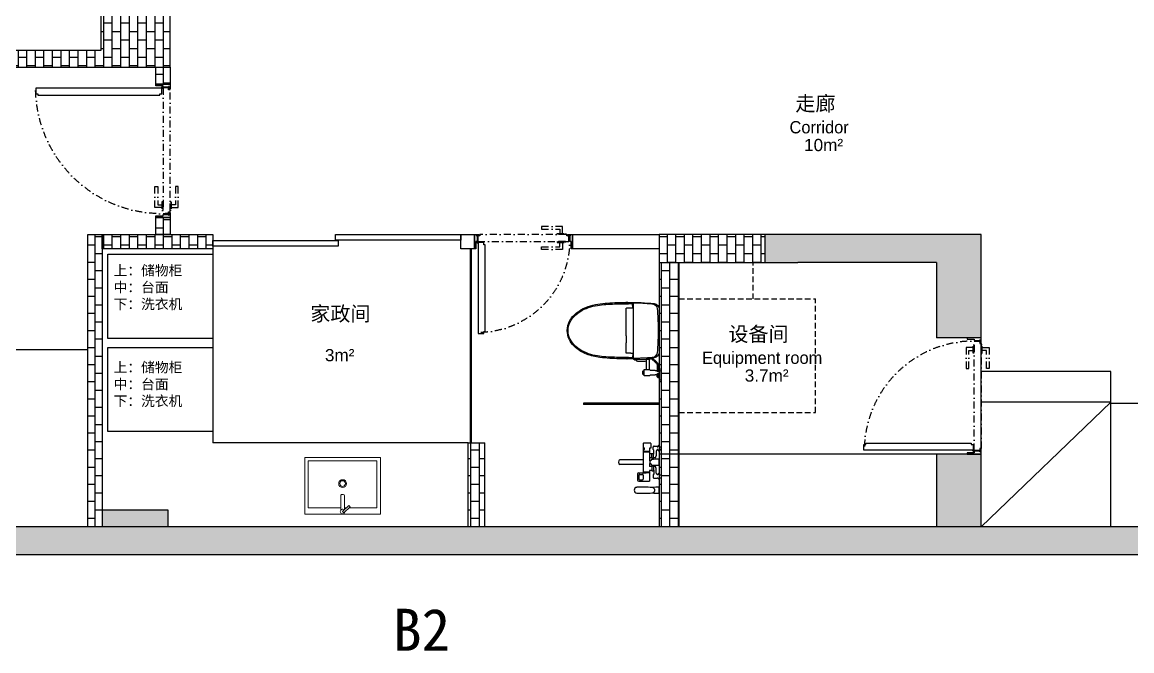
# Model space of a CAD drawing. Header units: millimetres. Extents: x -108767 to 78913, y -380878 to 1470.
# Drawn here: x 12053 to 19974, y -176501 to -172015 of the extents above; entities that cross this region are included whole.
import ezdxf
from ezdxf.enums import TextEntityAlignment as Align

# ---------------------------------------------------------------- set-up
doc = ezdxf.new("R2010")
doc.units = ezdxf.units.MM
doc.header["$LTSCALE"] = 10
doc.linetypes.add('DASHDOT', pattern=[1, 0.5, -0.25, 0, -0.25])
doc.linetypes.add('DASHED', pattern=[0.75, 0.5, -0.25])
for name, color, linetype in [('012到顶家具', 55, 'Continuous'), ('01平-洁具', 137, 'Continuous'), ('021洁具', 146, 'Continuous'), ('3-New Window', 4, 'Continuous'), ('DOOR', 60, 'Continuous'), ('EL-DIM', 50, 'Continuous'), ('FF-TEXT', 50, 'Continuous'), ('NW-01-wall(原有墙体)', 255, 'Continuous'), ('NW-02-厨卫具', 44, 'Continuous'), ('T01-天花', 30, 'Continuous'), ('wipess', 8, 'Continuous')]:
    doc.layers.add(name, color=color, linetype=linetype)
doc.styles.add('ARIAL', font='arial.ttf')
doc.styles.add('CCD-HB', font='hbsmall.shx')
doc.styles.get("Standard").update_dxf_attribs({"font": ''})
doc.styles.add('STO', font='')
doc.styles.get('Standard').set_extended_font_data('SimSun')
doc.styles.get('STO').set_extended_font_data('SimSun')
pattern_1 = [(90, (-70270.71, -180008.13), (-60.96, 4e-15), []), (180, (-70270.71, -180008.13), (-60.96, -60.96), [60.96, -60.96])]

# ---------------------------------------------------------------- blocks, each defined once
blk = doc.blocks.new('2.7_C-001')
at = {"color": 8}
for p, q in [((-11.05, -0.22), (-10.82, 0)), ((-9.17, 0), (-10.82, 0)), ((9.17, 0), (10.82, 0)), ((11.05, -0.22), (10.82, 0)), ((-13.55, -7.65), (-13.55, -12.68)), ((-13.4, -7.5), (-10.1, -7.5)), ((-11.05, -1.4), (-12.3, -1.4)), ((-12.3, -1.4), (-12.3, -1.48)), ((-12.21, -1.68), (-11.41, -2.35)), ((-11.47, -5.1), (-11.47, -2.9)), ((-11.05, -2.8), (-11.37, -2.8)), ((-11.21, -5.2), (-11.37, -5.2)), ((-11.05, -2.4), (-11.28, -2.4)), ((-11.23, -5.2), (-11.23, -5.2)), ((-11.23, -5.2), (-11.2, -5.2)), ((-11.2, -5.65), (-11.2, -5.2)), ((-11.05, -1.4), (-11.05, -0.22)), ((-11.05, -2.8), (-11.05, -2.4)), ((-8.95, -5.8), (-11.05, -5.8)), ((-10.05, -7.55), (-10.05, -8.17)), ((-8.95, -0.22), (-9.17, 0)), ((-8.95, -1.4), (-8.95, -0.22)), ((-7.7, -1.4), (-8.95, -1.4)), ((-8.72, -2.4), (-8.95, -2.4)), ((-8.95, -2.4), (-8.95, -2.8)), ((-8.62, -2.8), (-8.95, -2.8)), ((-8.8, -5.65), (-8.8, -5.2)), ((-5.78, -5.2), (-8.8, -5.2)), ((-7.79, -1.68), (-8.59, -2.35)), ((-7.88, -3.7), (-4.5, -3.7)), ((-7.7, -1.4), (-7.7, -1.48)), ((-6.2, -5.54), (-6.03, -5.44)), ((-6.2, -6.69), (-6.2, -5.54)), ((-6.03, -6.79), (-6.2, -6.69)), ((-2.98, -5.44), (-6.03, -5.44)), ((-2.98, -6.79), (-6.03, -6.79)), ((-5.9, -6.79), (-5.9, -8.49)), ((-5.78, -5.44), (-5.78, -5.2)), ((-3.12, -5.2), (-3.21, -5.2)), ((-3.21, -5.2), (-3.21, -5.44)), ((-3.1, -6.79), (-3.1, -6.79)), ((-3.1, -6.79), (-3.1, -8.49)), ((-3.02, -4.09), (-3.02, -5.1)), ((-2.98, -5.44), (-2.8, -5.54)), ((-2.8, -6.69), (-2.98, -6.79)), ((-2.8, -5.54), (-2.8, -6.69)), ((2.09, -1.4), (-2.09, -1.4)), ((-1.1, -7.52), (-0.88, -7.65)), ((-0.88, -8.39), (-0.88, -7.65)), ((0.88, -7.65), (1.1, -7.52)), ((0.88, -8.39), (0.88, -7.65)), ((2.98, -5.44), (2.8, -5.54)), ((2.8, -5.54), (2.8, -6.69)), ((2.8, -6.69), (2.98, -6.79)), ((2.98, -5.44), (6.02, -5.44)), ((2.98, -6.79), (6.02, -6.79)), ((3.02, -4.09), (3.02, -5.1)), ((3.1, -6.79), (3.1, -6.79)), ((3.1, -6.79), (3.1, -8.49)), ((3.12, -5.2), (3.21, -5.2)), ((3.21, -5.2), (3.21, -5.44)), ((7.88, -3.7), (4.5, -3.7)), ((5.78, -5.2), (8.8, -5.2)), ((5.78, -5.44), (5.78, -5.2)), ((5.9, -6.79), (5.9, -8.49)), ((6.2, -5.54), (6.02, -5.44)), ((6.02, -6.79), (6.2, -6.69)), ((6.2, -6.69), (6.2, -5.54)), ((7.7, -1.4), (8.95, -1.4)), ((7.7, -1.4), (7.7, -1.48)), ((7.79, -1.68), (8.59, -2.35)), ((8.62, -2.8), (8.95, -2.8)), ((8.72, -2.4), (8.95, -2.4)), ((8.8, -5.65), (8.8, -5.2)), ((8.95, -0.22), (9.17, 0)), ((8.95, -1.4), (8.95, -0.22)), ((8.95, -2.4), (8.95, -2.8)), ((8.95, -5.8), (11.05, -5.8)), ((11.05, -1.4), (11.05, -0.22)), ((11.05, -1.4), (12.3, -1.4)), ((11.05, -2.4), (11.28, -2.4)), ((11.05, -2.8), (11.05, -2.4)), ((11.05, -2.8), (11.37, -2.8)), ((11.2, -5.65), (11.2, -5.2)), ((11.22, -5.2), (11.2, -5.2)), ((11.21, -5.2), (11.37, -5.2)), ((11.22, -5.2), (11.22, -5.2)), ((12.21, -1.68), (11.41, -2.35)), ((11.47, -5.1), (11.47, -2.9)), ((12.3, -1.4), (12.3, -1.48)), ((22.09, -1.4), (17.91, -1.4)), ((-13.4, -12.83), (-7.15, -12.83)), ((-9.07, -12.02), (-10.26, -12.02)), ((-10.26, -12.49), (-10.26, -12.02)), ((-9.75, -8.47), (-7.15, -8.47)), ((-9.07, -12.49), (-9.07, -12.02)), ((-7.6, -12.83), (-7.6, -12.83)), ((-7.55, -8.47), (-7.55, -12.83)), ((-7.15, -8.47), (-7.15, -12.83)), ((-7.15, -8.49), (-5.9, -8.49)), ((-7.15, -12.81), (7.65, -12.81)), ((-3.1, -8.15), (-5.9, -8.15)), ((-3.1, -8.49), (-0.98, -8.49)), ((-1.65, -12.81), (-1.65, -29.65)), ((-0.88, -8.15), (0.88, -8.15)), ((0.97, -8.49), (3.1, -8.49)), ((1.65, -12.81), (1.65, -29.65)), ((5.9, -8.49), (7.35, -8.49)), ((6.21, -12.81), (6.22, -12.81)), ((7, -8.49), (7, -12.81)), ((7.34, -8.59), (7.35, -8.59)), ((7.34, -8.62), (7.35, -8.62)), ((7.34, -12.68), (7.35, -12.68)), ((7.34, -12.71), (7.35, -12.71)), ((7.35, -8.47), (13.6, -8.47)), ((7.35, -12.81), (7.35, -8.47)), ((7.65, -15.95), (7.65, -10.88)), ((8.75, -15.41), (8.75, -13.31)), ((9.2, -12.86), (12.05, -12.86)), ((12.5, -15.41), (12.5, -13.31)), ((13.6, -15.96), (13.6, -8.47))]:
    blk.add_line(p, q, dxfattribs=at)
blk.add_lwpolyline([(18.04, -6.68, 0.033424), (17.94, -17.49)], format="xyb", dxfattribs=at)
blk.add_polyline3d([(21.96, -6.68, 0), (21.96, -6.63, 0), (21.96, -6.58, 0), (21.95, -6.52, 0), (21.95, -6.47, 0), (21.94, -6.42, 0), (21.94, -6.37, 0), (21.93, -6.32, 0), (21.92, -6.27, 0), (21.91, -6.22, 0), (21.9, -6.17, 0), (21.89, -6.12, 0), (21.88, -6.07, 0), (21.86, -6.02, 0), (21.84, -5.97, 0), (21.83, -5.93, 0), (21.81, -5.88, 0), (21.79, -5.83, 0), (21.77, -5.78, 0), (21.75, -5.74, 0), (21.73, -5.69, 0), (21.7, -5.65, 0), (21.68, -5.6, 0), (21.66, -5.56, 0), (21.63, -5.52, 0), (21.6, -5.47, 0), (21.57, -5.43, 0), (21.54, -5.39, 0), (21.51, -5.35, 0), (21.48, -5.31, 0), (21.45, -5.27, 0), (21.42, -5.24, 0), (21.39, -5.2, 0), (21.35, -5.16, 0), (21.32, -5.13, 0), (21.28, -5.1, 0), (21.24, -5.06, 0), (21.21, -5.03, 0), (21.17, -5, 0), (21.13, -4.97, 0), (21.09, -4.94, 0), (21.05, -4.91, 0), (21.01, -4.89, 0), (20.97, -4.86, 0), (20.92, -4.84, 0), (20.88, -4.81, 0), (20.84, -4.79, 0), (20.79, -4.77, 0), (20.75, -4.75, 0), (20.71, -4.73, 0), (20.66, -4.71, 0), (20.61, -4.69, 0), (20.57, -4.68, 0), (20.52, -4.66, 0), (20.48, -4.65, 0), (20.43, -4.64, 0), (20.38, -4.63, 0), (20.33, -4.62, 0), (20.29, -4.61, 0), (20.24, -4.6, 0), (20.19, -4.6, 0), (20.14, -4.59, 0), (20.1, -4.59, 0), (20.05, -4.59, 0), (20, -4.59, 0), (19.95, -4.59, 0), (19.9, -4.59, 0), (19.86, -4.59, 0), (19.81, -4.6, 0), (19.76, -4.6, 0), (19.71, -4.61, 0), (19.67, -4.62, 0), (19.62, -4.63, 0), (19.57, -4.64, 0), (19.52, -4.65, 0), (19.48, -4.66, 0), (19.43, -4.68, 0), (19.39, -4.69, 0), (19.34, -4.71, 0), (19.29, -4.73, 0), (19.25, -4.75, 0), (19.21, -4.77, 0), (19.16, -4.79, 0), (19.12, -4.81, 0), (19.08, -4.84, 0), (19.03, -4.86, 0), (18.99, -4.89, 0), (18.95, -4.91, 0), (18.91, -4.94, 0), (18.87, -4.97, 0), (18.83, -5, 0), (18.79, -5.03, 0), (18.76, -5.06, 0), (18.72, -5.1, 0), (18.68, -5.13, 0), (18.65, -5.16, 0), (18.61, -5.2, 0), (18.58, -5.24, 0), (18.55, -5.27, 0), (18.52, -5.31, 0), (18.49, -5.35, 0), (18.46, -5.39, 0), (18.43, -5.43, 0), (18.4, -5.47, 0), (18.37, -5.52, 0), (18.34, -5.56, 0), (18.32, -5.6, 0), (18.3, -5.65, 0), (18.27, -5.69, 0), (18.25, -5.74, 0), (18.23, -5.78, 0), (18.21, -5.83, 0), (18.19, -5.88, 0), (18.17, -5.93, 0), (18.16, -5.97, 0), (18.14, -6.02, 0), (18.13, -6.07, 0), (18.11, -6.12, 0), (18.1, -6.17, 0), (18.09, -6.22, 0), (18.08, -6.27, 0), (18.07, -6.32, 0), (18.06, -6.37, 0), (18.06, -6.42, 0), (18.05, -6.47, 0), (18.05, -6.52, 0), (18.04, -6.58, 0), (18.04, -6.63, 0), (18.04, -6.68, 0)], dxfattribs=at)
for centre, radius, start, end in [((-13.4, -7.65), 0.15, 90, 180), ((-12.05, -1.48), 0.25, 180, 229.89909), ((-11.37, -2.9), 0.1, 89.99679, 179.99679), ((-11.37, -5.1), 0.1, 179.99679, 269.99679), ((-11.28, -2.2), 0.2, 229.89909, 270), ((-11.05, -5.65), 0.15, 180, 270), ((-10.1, -7.55), 0.05, 0, 90), ((-8.95, -5.65), 0.15, 270, 0), ((-8.72, -2.2), 0.2, 270, 310.10091), ((-8.62, -2.9), 0.1, 4.90859, 89.99679), ((-7.59, -2.81), 0.935, 184.90859, 251.86317), ((-7.95, -1.48), 0.25, 310.10091, 0), ((-4.5, -7.2), 3.5, 66.14252, 89.99679), ((-3.12, -5.1), 0.1, 267.1308, 359.99679), ((-3.12, -4.09), 0.1, 359.99679, 66.14252), ((36.96, -2.85), 39.08, 177.87332, 185.88182), ((-1.42, -6.8), 0.5, 185.88182, 231.87179), ((-1.36, -6.04), 1.22, 252.23211, 274.35187), ((0, -6.65), 1.4, 205.47727, 218.21262), ((0, -6.65), 1.4, 321.78613, 334.5228), ((1.36, -6.04), 1.22, 265.64714, 287.76789), ((1.42, -6.8), 0.5, 308.12821, 354.11818), ((-36.96, -2.85), 39.08, 354.11818, 2.12668), ((3.12, -4.09), 0.1, 113.85748, 180.00321), ((3.12, -5.1), 0.1, 180.00321, 272.8692), ((4.5, -7.2), 3.5, 90.00321, 113.85748), ((7.95, -1.48), 0.25, 180, 229.89909), ((7.59, -2.81), 0.935, 288.13683, 355.09141), ((8.62, -2.9), 0.1, 90.00321, 175.09141), ((8.72, -2.2), 0.2, 229.89909, 270), ((8.95, -5.65), 0.15, 180, 270), ((11.05, -5.65), 0.15, 270, 0), ((11.28, -2.2), 0.2, 270, 310.10091), ((11.37, -2.9), 0.1, 0.00321, 90.00321), ((11.37, -5.1), 0.1, 270.00321, 0.00321), ((12.05, -1.48), 0.25, 310.10091, 0), ((56.96, -2.85), 39.08, 177.87332, 185.34798), ((-16.96, -2.85), 39.08, 354.65202, 2.12668), ((-58.73, -12.8), 80.93, 356.6814, 4.33868), ((-13.4, -12.68), 0.15, 180, 270), ((-10.18, -12.12), 0.0938, 209.03725, 252.30788), ((-10.18, -12.44), 0.0938, 209.03725, 252.30788), ((-9.91, -11.26), 1, 252.30788, 262.94591), ((-9.91, -11.58), 1, 252.30788, 262.94591), ((-9.75, -8.17), 0.3, 180, 270), ((-9.66, -9.3), 2.98, 262.94591, 277.05409), ((-9.66, -9.62), 2.98, 262.94591, 277.05409), ((-9.42, -11.26), 1, 277.05409, 287.69212), ((-9.42, -11.58), 1, 277.05409, 287.69212), ((-9.15, -12.12), 0.0938, 287.69212, 330.96275), ((-9.15, -12.44), 0.0938, 287.69212, 330.96275), ((-0.98, -8.39), 0.1, 270, 0), ((0.97, -8.39), 0.1, 180, 270), ((9.2, -13.31), 0.45, 90, 180), ((9.25, -15.4), 0.5, 180, 265.97111), ((12, -15.4), 0.5, 273.89518, 360), ((12.05, -13.31), 0.45, 360, 90), ((8.65, -15.95), 1, 180, 264.66736), ((10.65, 5.45), 22.5, 264.66736, 275.22415), ((10.65, 4.45), 20.4, 265.97111, 273.89518), ((12.6, -15.96), 1, 275.20866, 0), ((20, -17.25), 2.07, 186.55145, 353.44855), ((-0.95, -29.65), 0.7, 180, 261.18609), ((0, -23.52), 6.9, 261.18609, 278.81391), ((0.95, -29.65), 0.7, 278.81391, 0)]:
    blk.add_arc(centre, radius, start, end, dxfattribs=at)
blk = doc.blocks.new('2.7_D-001')
at = {"layer": 'NW-02-厨卫具', "color": 8}
for points in [[(-35.5, 0, 0.414214), (-35, -0.5), (-29, -0.5, 0.414214), (-28.5, 0)], [(-28.72, -1.6, 0.07715), (-27.98, -1.37, 0.286127), (-27.25, -0.2), (-27.25, 0)], [(-33.25, -0.5), (-33.35, -1.62), (-33.35, -1.87), (-33.3, -2.16, 0.3601), (-33, -2.4), (-31, -2.4, 0.3601), (-30.7, -2.16), (-30.65, -1.87), (-30.65, -1.62), (-30.75, -0.5)], [(-31.06, -2.4), (-31.05, -2.7), (-31.3, -2.7), (-31.43, -2.77), (-31.43, -3.75, -0.414214), (-31.62, -3.95), (-31.75, -3.95, 0.414214), (-31.85, -4.05), (-31.85, -7.26, -0.20721), (-32.01, -7.62, 0.20721), (-32.15, -7.95), (-32.15, -11.5), (-32.15, -11.65, 0.414214), (-32.05, -11.75), (-27.95, -11.75, 0.414214), (-27.85, -11.65), (-27.85, -11.5), (-27.85, -10.34), (-27.85, -7.95, 0.15273), (-27.93, -7.7, 0.052809), (-27.99, -7.62, -0.20721), (-28.15, -7.26), (-28.15, -4.05, 0.414214), (-28.25, -3.95), (-28.37, -3.95, -0.414214), (-28.57, -3.75), (-28.57, -2.77), (-28.7, -2.7), (-28.95, -2.7), (-28.93, -2.2), (-28.97, -2), (-28.97, -1.6), (-28.72, -1.6), (-28.74, -1.6)], [(-19.46, -6.06), (-22.32, -2.88, 0.212455), (-25.15, -1.62), (-28.97, -1.62)], [(-19.94, -6.72), (-22.92, -3.42, 0.212455), (-25.15, -2.42), (-28.94, -2.42)], [(-19.54, -9.29, 0.008174), (-19.36, -6.5)], [(-19.36, -6.5, 0.104725), (-19.45, -5.99)], [(-28.87, -11.75, 0.414214), (-28.97, -11.85), (-28.97, -12.72), (-29.2, -12.85), (-30.8, -12.85), (-31.02, -12.72), (-31.02, -11.85, 0.414214), (-31.12, -11.75)], [(-16.05, -20.43), (-16.05, -19.84, 0.409111), (-16.25, -19.64), (-19.67, -19.58, -0.41502), (-19.92, -19.32)], [(-19.07, -22.99, 0.017155), (-19.09, -21.26, 0.04985), (-19.22, -20.23, 0.096365), (-19.31, -20.01, 0.260874), (-19.4, -19.96)], [(-19.07, -22.99, 0.014496), (-19, -34.35)], [(-16.05, -21.26), (-16.05, -24.39, 0.422751), (-15.89, -24.55)], [(15.97, -19.64, 0.009953), (-15.97, -19.64)], [(19.68, -19.58), (16.25, -19.64, 0.409111), (16.05, -19.84), (16.05, -21.25)], [(16.05, -19.84), (19.4, -19.96, 0.260874), (19.31, -20.01, 0.096365), (19.22, -20.23, 0.04985), (19.09, -21.26, 0.017155), (19.07, -22.99)], [(19, -34.35, 0.014496), (19.07, -22.99)], [(0, -24.7, 0.00463), (15.89, -24.55)], [(15.89, -24.55, 0.423836), (16.05, -24.39)], [(-19, -34.35, 0.016259), (-18.59, -40.64, 0.019991), (-17.71, -46.67)], [(17.71, -46.67, 0.019991), (18.59, -40.64, 0.016259), (19, -34.35)], [(-17.71, -46.67, 0.057324), (-15.91, -53.02)], [(-15.91, -53.02, 0.153815), (-7.37, -63.94, 0.108059), (-1.61, -65.9, 0.028185), (0, -65.99, 0.028185), (1.61, -65.9, 0.108059), (7.37, -63.94, 0.153815), (15.91, -53.02, 0.057324), (17.71, -46.67)]]:
    blk.add_lwpolyline(points, format="xyb", dxfattribs=at)
for points in [[(-33.87, -0.5), (-30.13, -0.5)], [(-30.65, -1.62), (-33.35, -1.62)], [(-33.35, -1.87), (-30.65, -1.87)], [(-27.85, -7.95), (-20.4, -7.95)], [(-27.85, -10.08), (-20.57, -10.08)], [(-16.05, -19.84), (-19.4, -19.96)], [(-16.05, -21.25), (-16.05, -20.44)], [(16.05, -21.26), (16.05, -24.41)], [(-15.89, -24.55), (-8.7, -24.66)], [(-3.7, -24.69), (-8.7, -24.66)], [(-3.7, -24.69), (0, -24.7)]]:
    blk.add_lwpolyline(points, dxfattribs=at)
blk.add_lwpolyline([(-30.59, -2.07, -0.3601), (-30.98, -2.4), (-33.02, -2.4, -0.3601), (-33.41, -2.07), (-33.45, -1.87), (-33.45, -1.62), (-33.25, -0.5), (-30.75, -0.5), (-30.55, -1.62), (-30.55, -1.87)], format="xyb", close=True, dxfattribs=at)
at = {"layer": 'NW-02-厨卫具'}
for points in [[(19.32, -4.58, 0.386981), (15.34, -0.95), (-15.34, -0.95, 0.386981), (-19.32, -4.58), (-19.45, -5.99, -0.131373), (-19.6, -6.39, 0.148778), (-20.33, -7.41, 0.021037), (-20.58, -10.37)], [(-15.5, -2.36, 0.367571), (-19.18, -6.11, 0.015428), (-19.92, -19.32)], [(-5.17, -1.86, 0.012576), (-15.5, -2.36)], [(5.37, -1.86, 0.012303), (-5.17, -1.86)], [(15.52, -2.37, 0.01238), (5.37, -1.86)], [(19.19, -6.31, 0.375041), (15.52, -2.37)], [(20, -20.33, 0.014953), (19.94, -19.38, 0.094612), (19.92, -19.32, 0.015253), (19.19, -6.31)], [(20.2, -23.37, 0.023657), (19.32, -4.58)], [(-20.58, -10.38), (-21.63, -10.38, 0.317837), (-21.82, -10.51, 0.085164), (-22.05, -11.88), (-22.05, -15.57, 0.085164), (-21.82, -16.94, 0.317837), (-21.63, -17.08), (-20.89, -17.08)], [(-19.54, -9.29, 0.009261), (-19.92, -16.58)], [(-20.17, -19.69, 0.116376), (-20.29, -19.29, -0.097632), (-20.81, -18.55, -0.103486), (-20.93, -17.86), (-20.91, -17.07)], [(-20.06, -19.53), (-20.17, -19.69, 0.004597), (-20.2, -23.37, 0.007479), (-20.11, -29.35)], [(-19.4, -19.96), (-19.4, -19.96, 0.232614), (-19.95, -20.25, 0.140453), (-20.06, -20.59, 0.019844), (-20.09, -21.1)], [(-20.06, -19.53, 0.010881), (-19.92, -16.58)], [(-19.92, -19.32, 0.065749), (-19.94, -19.35, 0.017826), (-20, -20.33)], [(20.16, -26.25, 0.006459), (20.15, -23.89), (20.08, -20.84, 0.020455), (20.06, -20.53, 0.125897), (19.94, -20.24, 0.14076), (19.66, -20.02, 0.080621), (19.4, -19.96)], [(19.68, -19.58, 0.414788), (19.92, -19.32)], [(20.11, -29.31, 0.00875), (20.2, -23.37)], [(-20.16, -24.1, 0.01417), (-20.16, -23.89)], [(-20.16, -24.1, 0.005942), (-20.16, -26.25)], [(-20.16, -26.25, 0.006047), (-20.1, -29.4, 0.028876), (-19.1, -43.29)], [(18.86, -44.81, 0.031792), (20.05, -30.93)], [(20.05, -30.93, 0.005999), (20.16, -26.25)], [(-19.1, -43.29, 0.064099), (-16.77, -52.99)], [(-16.77, -52.99, 0.095162), (-11.05, -61.78, 0.210028), (0, -66.63, 0.124897), (7.15, -64.81, 0.076161), (10.84, -62, 0.041108), (13.77, -58.49, 0.068838), (17.25, -51.72, 0.04347), (18.86, -44.81)]]:
    blk.add_lwpolyline(points, format="xyb", dxfattribs=at)
for points in [[(-20.58, -10.38), (-20.89, -17.08)], [(-20.09, -21.1), (-20.16, -23.89)], [(-20.1, -29.4), (-20.11, -29.35)], [(20.11, -29.31), (20.1, -29.38)], [(18.86, -44.81), (18.86, -44.84)]]:
    blk.add_lwpolyline(points, dxfattribs=at)
blk = doc.blocks.new('2.7_B-001')
at = {"layer": 'NW-02-厨卫具', "lineweight": 15}
for p, q in [((30, 0), (-30, 0)), ((-30, 0), (-30, -45)), ((30, -45), (30, 0)), ((-30, -45), (30, -45))]:
    blk.add_line(p, q, dxfattribs=at)
at = {"layer": 'NW-02-厨卫具', "lineweight": 5}
for p, q in [((-1.44, -5.07), (-27.24, -5.07)), ((-27.24, -5.07), (-27.24, -42.24)), ((27.24, -5.07), (5.22, -5.07)), ((27.24, -42.24), (27.24, -5.07)), ((-27.24, -42.24), (27.24, -42.24))]:
    blk.add_line(p, q, dxfattribs=at)
at = {"layer": 'NW-02-厨卫具', "color": 8, "lineweight": 5}
for p, q in [((-1.44, -3.3), (-1.44, -14.7)), ((1.07, -1.01), (-0.02, -2.11)), ((-0.02, -2.11), (4.91, -6.94)), ((1.07, -1.01), (6, -5.84)), ((1.44, -3.54), (1.44, -14.7)), ((3, -5.07), (1.44, -5.07)), ((4.91, -6.94), (6, -5.84)), ((-0.52, -15.62), (0.52, -15.62))]:
    blk.add_line(p, q, dxfattribs=at)
for centre, major_axis, start_param, end_param in [((-0.02, -2.11), (1.31, -1.31), 0.995082, 6.293156), ((-0.52, -14.7), (0.652, 0.652), 2.356194, 3.926991), ((0.52, -14.7), (0.652, 0.652), 3.926991, 5.497787), ((0, -24.3), (2.2, 2.2), 4.712389, 10.995574), ((0, -24.3), (1.58, 1.58), 4.712389, 10.995574)]:
    blk.add_ellipse(centre, major_axis=major_axis, ratio=1, start_param=start_param, end_param=end_param, dxfattribs=at)
blk = doc.blocks.new('*U188')
for points in [[(7.75, 7.25), (6.75, 7.25), (6.75, 5.75), (2.75, 5.75), (2.75, 95.75), (6.75, 95.75), (6.75, 94.25), (7.75, 94.25), (7.75, 7.25)], [(1.5, 0.75), (1.5, 0.5)]]:
    blk.add_lwpolyline(points)
for points in [[(0, 0), (3.5, 0), (3.5, 0.5), (1.5, 0.5), (1.5, 1), (2, 1), (2, 5), (1, 5), (1, 10.13), (0, 10.13), (0, 8.13), (0, 8.13), (0, 0)], [(95, 0), (95, 8.13), (95, 8.13), (95, 10.13), (94, 10.13), (94, 5), (93, 5), (93, 1), (93.5, 1), (93.5, 0.5), (91.5, 0.5), (91.5, 0), (95, 0)]]:
    blk.add_lwpolyline(points, close=True)
at = {"color": 251, "linetype": 'DASHDOT'}
for points in [[(88, 5.8), (88, 10.8), (73, 10.8), (73, 8.8), (86, 8.8), (86, 5.8), (88, 5.8)], [(4, 0), (4, 1), (2.5, 1), (2.5, 5), (92.5, 5), (92.5, 1), (91, 1), (91, 0), (4, 0)], [(84, 5), (84, 5.8), (90, 5.8), (90, 5), (84, 5)], [(84, 0), (84, -0.8), (90, -0.8), (90, 0), (84, 0)], [(88, -0.8), (88, -5.8), (73, -5.8), (73, -3.8), (86, -3.8), (86, -0.8), (88, -0.8)]]:
    blk.add_lwpolyline(points, dxfattribs=at)
at = {"color": 5}
for points in [[(3, 0.5, 2.414214), (2.75, 0.75), (1.5, 0.75), (1.5, 0.5)], [(92, 0.5, -2.414214), (92.25, 0.75), (93.5, 0.75), (93.5, 0.5)]]:
    blk.add_lwpolyline(points, format="xyb", close=True, dxfattribs=at)
for points in [[(1.75, 5.5), (1.75, 5)], [(2.75, 5.5), (2.75, 5)]]:
    blk.add_lwpolyline(points, dxfattribs=at)
blk.add_circle((2.25, 5.5), 0.5, dxfattribs=at)
at = {"color": 251, "linetype": 'DASHDOT'}
blk.add_arc((2.22, 5.82), 90.14, 356.30099, 89.66396, dxfattribs=at)
blk = doc.blocks.new('*U189')
for points in [[(7.75, 7.25), (6.75, 7.25), (6.75, 5.75), (2.75, 5.75), (2.75, 83.75), (6.75, 83.75), (6.75, 82.25), (7.75, 82.25), (7.75, 7.25)], [(1.5, 0.75), (1.5, 0.5)]]:
    blk.add_lwpolyline(points)
for points in [[(0, 0), (3.5, 0), (3.5, 0.5), (1.5, 0.5), (1.5, 1), (2, 1), (2, 5), (1, 5), (1, 10.13), (0, 10.13), (0, 8.13), (0, 8.13), (0, 0)], [(83, 0), (83, 8.13), (83, 8.13), (83, 10.13), (82, 10.13), (82, 5), (81, 5), (81, 1), (81.5, 1), (81.5, 0.5), (79.5, 0.5), (79.5, 0), (83, 0)]]:
    blk.add_lwpolyline(points, close=True)
at = {"color": 251, "linetype": 'DASHDOT'}
for points in [[(76, 5.8), (76, 10.8), (61, 10.8), (61, 8.8), (74, 8.8), (74, 5.8), (76, 5.8)], [(4, 0), (4, 1), (2.5, 1), (2.5, 5), (80.5, 5), (80.5, 1), (79, 1), (79, 0), (4, 0)], [(72, 5), (72, 5.8), (78, 5.8), (78, 5), (72, 5)], [(72, 0), (72, -0.8), (78, -0.8), (78, 0), (72, 0)], [(76, -0.8), (76, -5.8), (61, -5.8), (61, -3.8), (74, -3.8), (74, -0.8), (76, -0.8)]]:
    blk.add_lwpolyline(points, dxfattribs=at)
at = {"color": 5}
for points in [[(3, 0.5, 2.414214), (2.75, 0.75), (1.5, 0.75), (1.5, 0.5)], [(80, 0.5, -2.414214), (80.25, 0.75), (81.5, 0.75), (81.5, 0.5)]]:
    blk.add_lwpolyline(points, format="xyb", close=True, dxfattribs=at)
for points in [[(1.75, 5.5), (1.75, 5)], [(2.75, 5.5), (2.75, 5)]]:
    blk.add_lwpolyline(points, dxfattribs=at)
blk.add_circle((2.25, 5.5), 0.5, dxfattribs=at)
at = {"color": 251, "linetype": 'DASHDOT'}
blk.add_arc((2.29, 5.06), 78.41, 356.30099, 89.66396, dxfattribs=at)
blk = doc.blocks.new('*U194')
for points in [[(7.75, 7.25), (6.75, 7.25), (6.75, 5.75), (2.75, 5.75), (2.75, 70.75), (6.75, 70.75), (6.75, 69.25), (7.75, 69.25), (7.75, 7.25)], [(1.5, 0.75), (1.5, 0.5)]]:
    blk.add_lwpolyline(points)
for points in [[(0, 0), (3.5, 0), (3.5, 0.5), (1.5, 0.5), (1.5, 1), (2, 1), (2, 5), (1, 5), (1, 10.13), (0, 10.13), (0, 8.13), (0, 8.13), (0, 0)], [(70, 0), (70, 8.13), (70, 8.13), (70, 10.13), (69, 10.13), (69, 5), (68, 5), (68, 1), (68.5, 1), (68.5, 0.5), (66.5, 0.5), (66.5, 0), (70, 0)]]:
    blk.add_lwpolyline(points, close=True)
at = {"color": 251, "linetype": 'DASHDOT'}
for points in [[(63, 5.8), (63, 10.8), (48, 10.8), (48, 8.8), (61, 8.8), (61, 5.8), (63, 5.8)], [(4, 0), (4, 1), (2.5, 1), (2.5, 5), (67.5, 5), (67.5, 1), (66, 1), (66, 0), (4, 0)], [(59, 5), (59, 5.8), (65, 5.8), (65, 5), (59, 5)], [(59, 0), (59, -0.8), (65, -0.8), (65, 0), (59, 0)], [(63, -0.8), (63, -5.8), (48, -5.8), (48, -3.8), (61, -3.8), (61, -0.8), (63, -0.8)]]:
    blk.add_lwpolyline(points, dxfattribs=at)
at = {"color": 5}
for points in [[(3, 0.5, 2.414214), (2.75, 0.75), (1.5, 0.75), (1.5, 0.5)], [(67, 0.5, -2.414214), (67.25, 0.75), (68.5, 0.75), (68.5, 0.5)]]:
    blk.add_lwpolyline(points, format="xyb", close=True, dxfattribs=at)
for points in [[(1.75, 5.5), (1.75, 5)], [(2.75, 5.5), (2.75, 5)]]:
    blk.add_lwpolyline(points, dxfattribs=at)
blk.add_circle((2.25, 5.5), 0.5, dxfattribs=at)
at = {"color": 251, "linetype": 'DASHDOT'}
blk.add_arc((2.36, 4.24), 65.71, 356.30099, 89.66396, dxfattribs=at)

msp = doc.modelspace()

# ---------------------------------------------------------------- hatches: boundary and pattern name
at = {"layer": 'NW-01-wall(原有墙体)'}
h = msp.add_hatch(color=250, dxfattribs=at)
h.dxf.hatch_style = 1
h.paths.add_polyline_path([(22257.6, -171912.3), (22638.6, -171912.3), (22638.6, -166016.3), (6612.6, -166016.3), (6612.6, -166366.3), (7126.6, -166366.3), (7126.6, -166216.3), (7304.3, -166216.3), (7304.3, -166154.7), (7934.3, -166154.7), (7934.3, -166216.3), (22438.6, -166216.3), (22438.6, -171712.3), (20509.6, -171712.3), (20509.6, -171604.3), (19795.6, -171604.3), (19795.6, -171910.3), (20220.6, -171910.3), (20220.6, -172467.3), (20420.6, -172467.3), (20420.6, -171927.3), (22033.6, -171927.3), (22033.6, -173490.3), (20420.6, -173490.3), (20420.6, -173333.3), (20220.6, -173333.3), (20220.6, -173710.3), (22057.6, -173710.3), (22057.6, -175617.3), (7123.6, -175617.3), (7123.6, -175817.3), (22257.6, -175817.3)])
h.paths.add_polyline_path([(7123.6, -175498.9), (6849.6, -175597.3), (7123.6, -175597.3)], flags=17)
h.paths.add_polyline_path([(7123.6, -175498.9), (7123.6, -175470.3), (6849.6, -175470.3), (6849.6, -175597.3)], flags=17)
h = msp.add_hatch(color=250, dxfattribs=at)
h.dxf.hatch_style = 1
h.paths.add_polyline_path([(18898.6, -173530.3), (17356.6, -173530.3), (17356.6, -173730.3), (17588.6, -173730.3), (18580.6, -173730.3), (18580.6, -174267.3), (18898.6, -174267.3)])
h = msp.add_hatch(color=250, dxfattribs=at)
h.dxf.hatch_style = 1
h.paths.add_polyline_path([(18898.6, -175097.3), (18817.3, -175097.3), (18797.3, -175097.3), (18580.6, -175097.3), (18580.6, -175617.3), (18898.6, -175617.3)])
h = msp.add_hatch(color=250, dxfattribs=at)
h.dxf.hatch_style = 1
h.paths.add_polyline_path([(13093.6, -175498.3), (12623.6, -175498.3), (12623.6, -175617.3), (13093.6, -175617.3)])
at = {"layer": 'wipess'}
h = msp.add_hatch(dxfattribs=at)
h.set_pattern_fill('AR-B816', color=256, scale=0.3, angle=90)
h.set_pattern_definition(pattern_1)
h.paths.add_polyline_path([(13107.9, -171910.3), (12613.6, -171910.3), (12613.6, -172216), (8429.6, -172216), (8429.6, -172323.7), (8429.6, -172343.7), (8429.6, -175617.3), (8549.6, -175617.3), (8549.6, -172336), (11745.9, -172336), (13107.9, -172336)])
h = msp.add_hatch(dxfattribs=at)
h.set_pattern_fill('AR-B816', color=256, scale=0.3, angle=90)
h.set_pattern_definition(pattern_1)
h.paths.add_polyline_path([(13107.9, -172336), (13006.6, -172336), (13006.6, -172458.1), (13107.9, -172458.1)], flags=17)
h = msp.add_hatch(dxfattribs=at)
h.set_pattern_fill('AR-B816', color=256, scale=0.3, angle=90)
h.set_pattern_definition(pattern_1)
h.paths.add_polyline_path([(13107.9, -173408.1), (13006.6, -173408.1), (13006.6, -173530.3), (13107.9, -173530.3)], flags=17)
h = msp.add_hatch(dxfattribs=at)
h.set_pattern_fill('AR-B816', color=256, scale=0.3, angle=90)
h.set_pattern_definition(pattern_1)
h.paths.add_polyline_path([(12623.6, -173530.3), (12522.3, -173530.3), (12522.3, -175617.3), (12623.6, -175617.3)], flags=17)
h = msp.add_hatch(dxfattribs=at)
h.set_pattern_fill('AR-B816', color=256, scale=0.3, angle=90)
h.set_pattern_definition(pattern_1)
h.paths.add_polyline_path([(13413.6, -173530.3), (12623.6, -173530.3), (12623.6, -173631.6), (13413.6, -173631.6)])
h = msp.add_hatch(dxfattribs=at)
h.set_pattern_fill('AR-B816', color=256, scale=0.3, angle=90)
h.set_pattern_definition(pattern_1)
h.paths.add_polyline_path([(17356.6, -173530.3), (16600.6, -173530.3), (16600.6, -173730.3), (17356.6, -173730.3)])
h = msp.add_hatch(dxfattribs=at)
h.set_pattern_fill('AR-B816', color=256, scale=0.3, angle=90)
h.set_pattern_definition([(90, (-70130.71, -180008.13), (-60.96, 4e-15), []), (180, (-70130.71, -180008.13), (-60.96, -60.96), [60.96, -60.96])])
h.paths.add_polyline_path([(16740.6, -173730.3), (16600.6, -173730.3), (16600.6, -175044.7), (16614.6, -175044.7), (16614.6, -175065.6), (16600.6, -175065.6), (16600.6, -175244.7), (16614.6, -175244.7), (16614.6, -175265.6), (16600.6, -175265.6), (16600.6, -175617.3), (16740.6, -175617.3)])
h = msp.add_hatch(dxfattribs=at)
h.set_pattern_fill('AR-B816', color=256, scale=0.3, angle=90)
h.set_pattern_definition([(90, (-70210.71, -180008.13), (-60.96, 4e-15), []), (180, (-70210.71, -180008.13), (-60.96, -60.96), [60.96, -60.96])])
h.paths.add_polyline_path([(15355.6, -175017.3), (15235.6, -175017.3), (15235.6, -175617.3), (15355.6, -175617.3)])

# ---------------------------------------------------------------- linework, layer by layer
at = {"layer": '012到顶家具', "ltscale": 10}
msp.add_lwpolyline([(12522.3, -174354.3), (11872.3, -174354.3), (11872.3, -174967.3)], dxfattribs=at)
at = {"layer": '021洁具'}
for points in [[(12663.6, -173671.3), (13413.6, -173671.3), (13413.6, -174271.3), (12663.6, -174271.3)], [(12663.6, -174335.5), (13413.6, -174335.5), (13413.6, -174935.5), (12663.6, -174935.5)]]:
    msp.add_lwpolyline(points, close=True, dxfattribs=at)
at = {"layer": '3-New Window', "color": 30}
for p, q in [((16600.6, -174733.2), (16060.3, -174733.2)), ((16060.3, -174733.2), (16060.3, -174743.2)), ((16600.6, -174743.2), (16060.3, -174743.2))]:
    msp.add_line(p, q, dxfattribs=at)
at = {"layer": 'DOOR'}
for points in [[(14288.9, -173570.3), (14288.9, -173530.3), (15184.2, -173530.3), (15184.2, -173570.3)], [(13413.6, -173612.3), (13413.6, -173572.3), (14308.9, -173572.3), (14308.9, -173612.3)]]:
    msp.add_lwpolyline(points, close=True, dxfattribs=at)
at = {"layer": 'EL-DIM', "color": 8, "linetype": 'DASHED', "ltscale": 8}
for p, q in [((17270.6, -173990.3), (17270.6, -173730.3)), ((16740.6, -173990.3), (17715.6, -173990.3)), ((17715.6, -174800.3), (17715.6, -173990.3)), ((16740.6, -174800.3), (17715.6, -174800.3))]:
    msp.add_line(p, q, dxfattribs=at)
at = {"layer": 'FF-TEXT'}
for p in [(13413.6, -173631.6), (15235.6, -175017.3)]:
    msp.add_line(p, (13413.6, -175017.3), dxfattribs=at)
at = {"layer": 'NW-01-wall(原有墙体)'}
for p, q in [((17588.6, -173530.3), (16600.6, -173530.3)), ((16600.6, -173530.3), (16600.6, -173730.3)), ((18898.6, -173530.3), (17356.6, -173530.3)), ((17356.6, -173730.3), (17356.6, -173530.3)), ((18898.6, -175617.3), (18898.6, -173530.3)), ((16600.6, -173730.3), (17356.6, -173730.3)), ((16600.6, -173730.3), (16600.6, -175617.3)), ((16740.6, -174250.3), (16740.6, -173730.3)), ((16740.6, -173730.3), (16740.6, -175617.3)), ((17356.6, -173730.3), (17588.6, -173730.3)), ((18580.6, -173730.3), (17588.6, -173730.3)), ((18580.6, -173730.3), (18580.6, -174267.3)), ((18580.6, -173730.3), (18580.6, -174267.3)), ((18898.6, -174267.3), (18580.6, -174267.3)), ((19823.6, -174507.3), (18898.6, -174507.3)), ((19823.6, -175617.3), (19823.6, -174507.3)), ((19823.6, -174727.3), (18898.6, -174727.3)), ((18898.6, -175617.3), (19823.6, -174727.3)), ((22057.6, -174737.3), (19823.6, -174737.3)), ((15235.6, -175017.3), (15355.6, -175017.3)), ((15235.6, -175617.3), (15235.6, -175017.3)), ((15355.6, -175617.3), (15355.6, -175017.3)), ((18580.6, -175097.3), (16600.6, -175097.3)), ((18898.6, -175097.3), (18580.6, -175097.3)), ((18580.6, -175097.3), (18580.6, -175617.3)), ((13093.6, -175498.3), (12623.6, -175498.3)), ((12623.6, -175498.3), (12623.6, -175617.3)), ((13093.6, -175617.3), (13093.6, -175498.3)), ((22057.6, -175617.3), (7123.6, -175617.3)), ((12623.6, -175617.3), (7123.6, -175617.3)), ((14146.6, -175617.3), (13093.6, -175617.3)), ((17106.6, -175617.3), (15635.6, -175617.3)), ((22257.6, -175817.3), (6629.6, -175817.3))]:
    msp.add_line(p, q, dxfattribs=at)
for points in [[(13107.9, -171910.3), (12613.6, -171910.3), (12613.6, -172216), (8429.6, -172216), (8429.6, -172323.7), (8429.6, -172343.7), (8429.6, -175617.3), (8549.6, -175617.3), (8549.6, -172336), (11745.9, -172336), (13107.9, -172336)], [(13107.9, -172458.1), (13006.6, -172458.1), (13006.6, -172336), (13107.9, -172336)], [(13107.9, -173530.3), (13006.6, -173530.3), (13006.6, -173408.1), (13107.9, -173408.1)], [(12623.6, -175617.3), (12522.3, -175617.3), (12522.3, -173530.3), (12623.6, -173530.3)], [(13413.6, -173530.3), (13413.6, -173631.6), (12623.6, -173631.6), (12623.6, -173530.3)], [(15184.2, -173530.3), (15280.6, -173530.3), (15280.6, -173631.6), (15184.2, -173631.6)], [(15980.6, -173530.3), (16600.6, -173530.3), (16600.6, -173631.6), (15980.6, -173631.6)], [(15260.6, -173631.6), (15250.6, -173631.6), (15250.6, -175017.3), (15260.6, -175017.3)]]:
    msp.add_lwpolyline(points, close=True, dxfattribs=at)

# ---------------------------------------------------------------- block references
at = {"layer": '01平-洁具', "xscale": -10, "yscale": 10, "zscale": 10, "rotation": 270}
msp.add_blockref('2.7_D-001', (16610.1, -174216.2), dxfattribs=at)
at = {"layer": '021洁具'}
for name, p, xscale, yscale, zscale, rotation in [('2.7_C-001', (16614.6, -175155.1), 10.00000000000123, 10.00000000000123, 10.00000000000123, 270), ('2.7_B-001', (14340, -175526.6), -9.000000000001103, 9.000000000001103, 9.000000000001103, 180)]:
    msp.add_blockref(name, p, dxfattribs=dict(at, xscale=xscale, yscale=yscale, zscale=zscale, rotation=rotation))
at = {"layer": 'DOOR', "yscale": 10, "zscale": 10}
for name, p, xscale, rotation in [('*U188', (13107.9, -172458.1), -10, 90), ('*U194', (15280.6, -173530.3), -10, 180), ('*U189', (18898.6, -175097.3), 10, 90)]:
    msp.add_blockref(name, p, dxfattribs=dict(at, xscale=xscale, rotation=rotation))

# ---------------------------------------------------------------- texts
at = {"layer": '3-New Window', "color": 30, "insert": (14699.6, -176201.1), "char_height": 300, "attachment_point": 1}
msp.add_mtext_dynamic_manual_height_columns('{\\C0;B2}', width=6623.175, gutter_width=12.5, heights=[0], dxfattribs=at)
at = {"layer": 'FF-TEXT'}
for s, height, style, p in [('走廊', 105, 'STO', (17715.3, -172648)), ('Corridor', 87.5, 'CCD-HB', (17741.6, -172808.4)), ('10m²', 87.5, 'ARIAL', (17773.6, -172935.3)), ('家政间', 105, 'STO', (14324.2, -174147.6)), ('设备间', 105, 'STO', (17308.7, -174293.2)), ('3m²', 87.5, 'ARIAL', (14318.9, -174434.8)), ('Equipment room', 87.5, 'CCD-HB', (17334.9, -174453.6)), ('3.7m²', 87.5, 'ARIAL', (17367, -174580.4))]:
    msp.add_text(s, height=height, dxfattribs=dict(at, style=style)).set_placement(p, align=Align.CENTER)
at = {"layer": 'T01-天花', "color": 252, "char_height": 72, "attachment_point": 1}
for insert in [(12704.9, -173750.4), (12704.9, -174442.2)]:
    msp.add_mtext_dynamic_manual_height_columns('{\\fSimSun|b0|i0|c134|p2;上：储物柜\\fSimSun|b0|i0|c0|p2;\\P\\fSimSun|b0|i0|c134|p2;中：台面\\P下：洗衣机}', width=1029.846, gutter_width=12.5, heights=[0], dxfattribs=dict(at, insert=insert))

doc.saveas('drawing.dxf')
